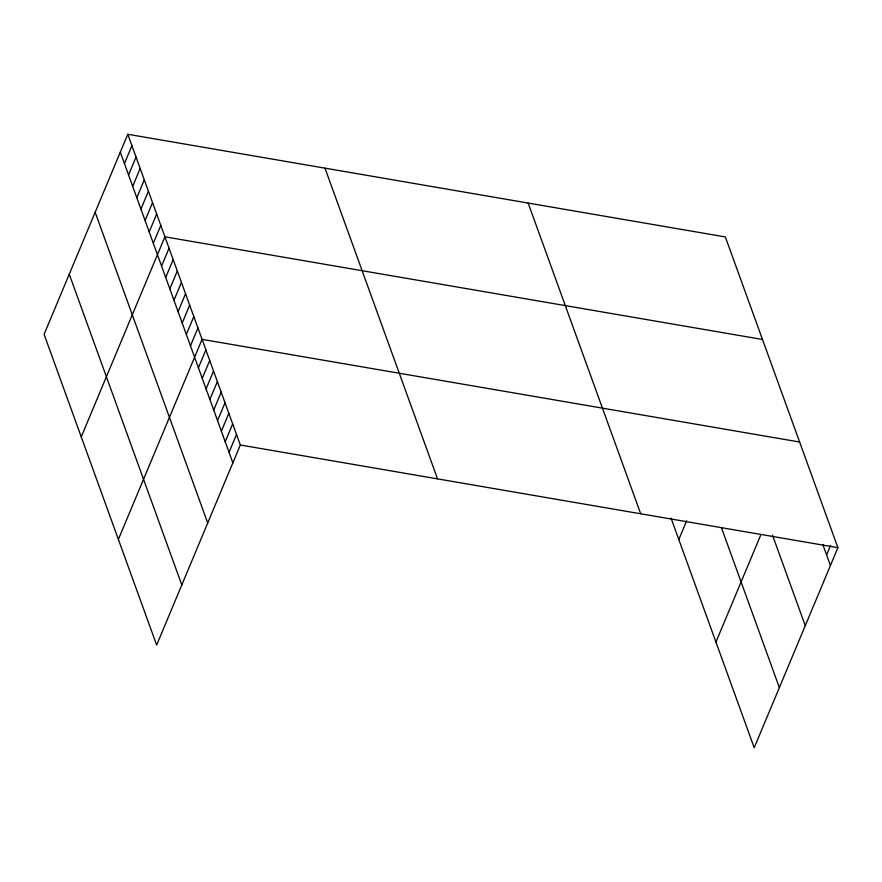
<?xml version="1.0" encoding="UTF-8"?>
<svg xmlns="http://www.w3.org/2000/svg" width="882" height="882" viewBox="0 0 882 882"><rect width="100%" height="100%" fill="white"/><g stroke="black" fill="none" stroke-linecap="round" stroke-linejoin="round"><path stroke-width="1.32" d="M127.791 134.273L44.1 334.333L156.654 645.062L240.334 445.002L127.791 134.273L725.346 236.938L837.9 547.667L754.209 747.727L671.015 518.021M124.439 163.545L131.914 145.662M128.563 174.934L136.037 157.062M132.686 186.334L140.172 168.451M136.82 197.722L144.295 179.851M140.944 209.111L148.419 191.24M145.067 220.511L152.542 202.628M149.201 231.9L156.676 214.028M153.325 243.3L160.8 225.417M81.243 436.877L164.923 236.817L762.489 339.482M161.571 266.088L169.057 248.206M165.706 277.477L173.181 259.606M169.829 288.866L177.304 270.995M173.952 300.266L181.438 282.383M178.087 311.655L185.562 293.783M182.21 323.055L189.685 305.172M186.334 334.443L193.82 316.572M190.468 345.843L197.943 327.961M118.386 539.409L202.066 339.361L799.632 442.025M198.417 367.794L205.892 349.922M202.243 378.367L209.729 360.484M206.068 388.929L213.554 371.046M209.894 399.491L217.38 381.619M213.731 410.053L221.206 392.181M217.556 420.626L225.031 402.743M221.382 431.188L228.857 413.305M225.208 441.75L232.683 423.878M229.033 452.312L236.508 434.44M678.809 539.541L686.659 520.755M715.941 642.074L760.527 535.506M826.599 554.987L830.579 545.451M240.334 445.002L837.9 547.667M822.774 544.414L830.425 565.549M772.533 535.275L805.277 625.669M721.377 527.524L779.357 687.607M528.153 203.058L640.707 513.787M324.984 168.153L437.538 478.882M120.305 152.145L232.859 462.885M95.157 212.264L207.711 523.004M69.248 274.214L181.802 584.942"/></g></svg>
